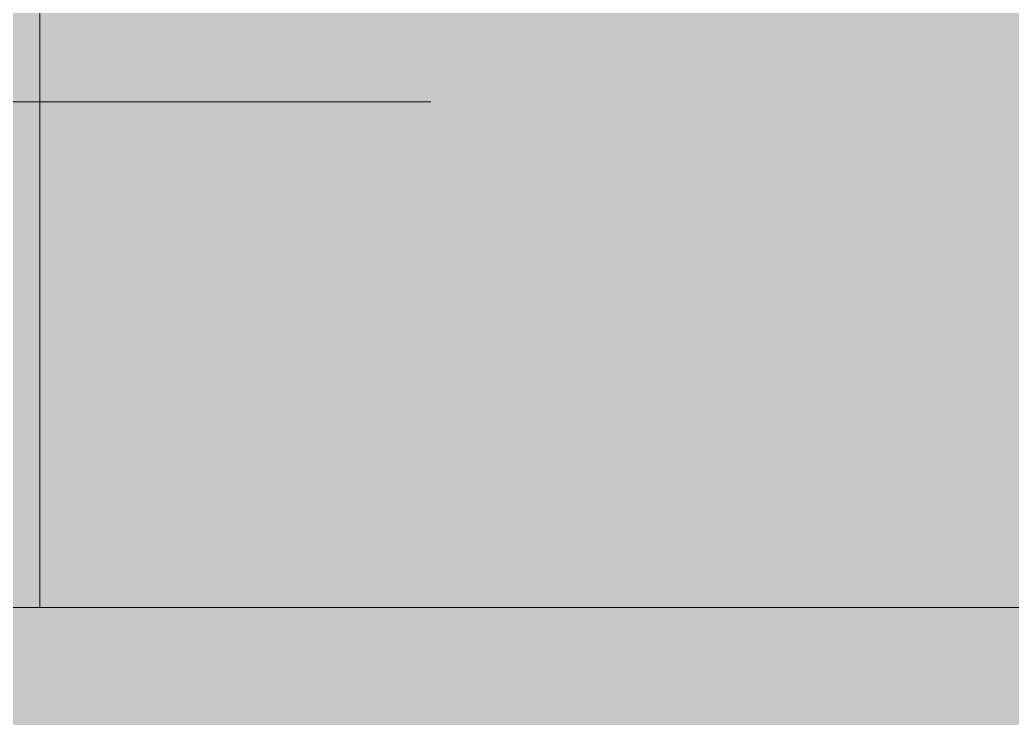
# Model space of a CAD drawing. Header units: centimetres. Extents: x -4381 to 5639, y -3920 to 4826.
# Drawn here: x 25.694 to 26.593, y 32.104 to 32.736 of the extents above; entities that cross this region are included whole.
import ezdxf
from ezdxf.xclip import XClip

# ---------------------------------------------------------------- set-up
doc = ezdxf.new("R2010")
doc.units = ezdxf.units.CM
doc.header["$MEASUREMENT"] = 0
doc.header["$XCLIPFRAME"] = 0
doc.set_wipeout_variables(frame=1)
doc.linetypes.add('Wipeout_Contour', pattern=[100, 0, -100])
for name, color, linetype, lineweight in [('00- NIVEAUX_Pen_No__1', 7, 'Continuous', 5), ('01- MOBILIER_Pen_No__7', 7, 'Continuous', 5), ('Dalles_Pen_No__1', 7, 'Continuous', 5)]:
    doc.layers.add(name, color=color, linetype=linetype, lineweight=lineweight)
for name, color, linetype in [('01- MOBILIER', 7, 'Continuous'), ('Dalles', 7, 'Continuous'), ('Drawing & Figure', 7, 'Continuous'), ('Structural - Bearing', 7, 'Continuous')]:
    doc.layers.add(name, color=color, linetype=linetype)
doc.layers.add('01- MOBILIER_Pen_No__102', color=7, linetype='Continuous', lineweight=5, true_color=0xcccccc)
doc.layers.add('Structural - Bearing_Pen_No__112', color=7, linetype='Continuous', lineweight=5, true_color=0xd5aaaa)

# ---------------------------------------------------------------- blocks, each defined once
blk = doc.blocks.new('Drawing_8_8', base_point=(-322.57542, 32.20361))
at = {"color": 254, "linetype": 'Wipeout_Contour', "lineweight": 0, "ltscale": 502.636891}
blk.add_wipeout([(24.63705, 32.22861), (24.61205, 32.22861), (24.61205, 32.20361), (25.71205, 32.20361), (25.71205, 32.80361), (25.84205, 32.80361), (25.84205, 33.30361), (25.71205, 33.30361), (25.71205, 35.40361), (24.61205, 35.40361), (24.61205, 35.17861), (24.63705, 35.17861)], dxfattribs=at).dxf.layer = 'Structural - Bearing'
at = {"layer": 'Structural - Bearing_Pen_No__112', "linetype": 'Continuous', "ltscale": 10}
blk.add_hatch(color=256, dxfattribs=at).paths.add_polyline_path([(24.63705, 32.22861), (24.61205, 32.22861), (24.61205, 32.20361), (25.71205, 32.20361), (25.71205, 32.80361), (25.84205, 32.80361), (25.84205, 33.30361), (25.71205, 33.30361), (25.71205, 35.40361), (24.61205, 35.40361), (24.61205, 35.17861), (24.63705, 35.17861)])
at = {"color": 254, "linetype": 'Wipeout_Contour', "lineweight": 0, "ltscale": 252.238751}
blk.add_wipeout([(25.71205, 32.20361), (27.74205, 32.20361), (27.73205, 32.28361), (27.71205, 32.28361), (27.71205, 32.80361), (25.71205, 32.80361)], dxfattribs=at).dxf.layer = '01- MOBILIER'
at = {"layer": '01- MOBILIER_Pen_No__102', "linetype": 'Continuous', "ltscale": 10}
blk.add_hatch(color=256, dxfattribs=at).paths.add_polyline_path([(25.71205, 32.20361), (27.74205, 32.20361), (27.73205, 32.28361), (27.71205, 32.28361), (27.71205, 32.80361), (25.71205, 32.80361)])
at = {"layer": 'Dalles', "linetype": 'Continuous', "lineweight": 0, "ltscale": 10, "true_color": 0x000000}
blk.add_hatch(color=18, dxfattribs=at).paths.add_polyline_path([(22.61205, 31.90361), (33.81205, 31.90361), (33.81205, 32.20361), (22.61205, 32.20361)])
at = {"layer": '00- NIVEAUX_Pen_No__1', "linetype": 'Continuous', "ltscale": 10}
blk.add_line((26.06625, 32.66131), (24.95096, 32.66131), dxfattribs=at)
at = {"layer": '01- MOBILIER_Pen_No__7', "linetype": 'Continuous', "ltscale": 10}
blk.add_line((25.71205, 32.80361), (25.71205, 32.20361), dxfattribs=at)
at = {"layer": 'Dalles_Pen_No__1', "linetype": 'Continuous', "ltscale": 10}
blk.add_line((29.61205, 32.20361), (22.91205, 32.20361), dxfattribs=at)

msp = doc.modelspace()

# ---------------------------------------------------------------- block references
at = {"layer": 'Drawing & Figure', "color": 151, "linetype": 'Continuous', "lineweight": 5, "ltscale": 10, "true_color": 0x80c2ff}
ref = msp.add_blockref('Drawing_8_8', (-322.57542, 32.20361), dxfattribs=at)
XClip(ref).set_block_clipping_path([(1, 23.6253966175), (50.7463984619, 45.1170657245)])

doc.saveas('drawing.dxf')
